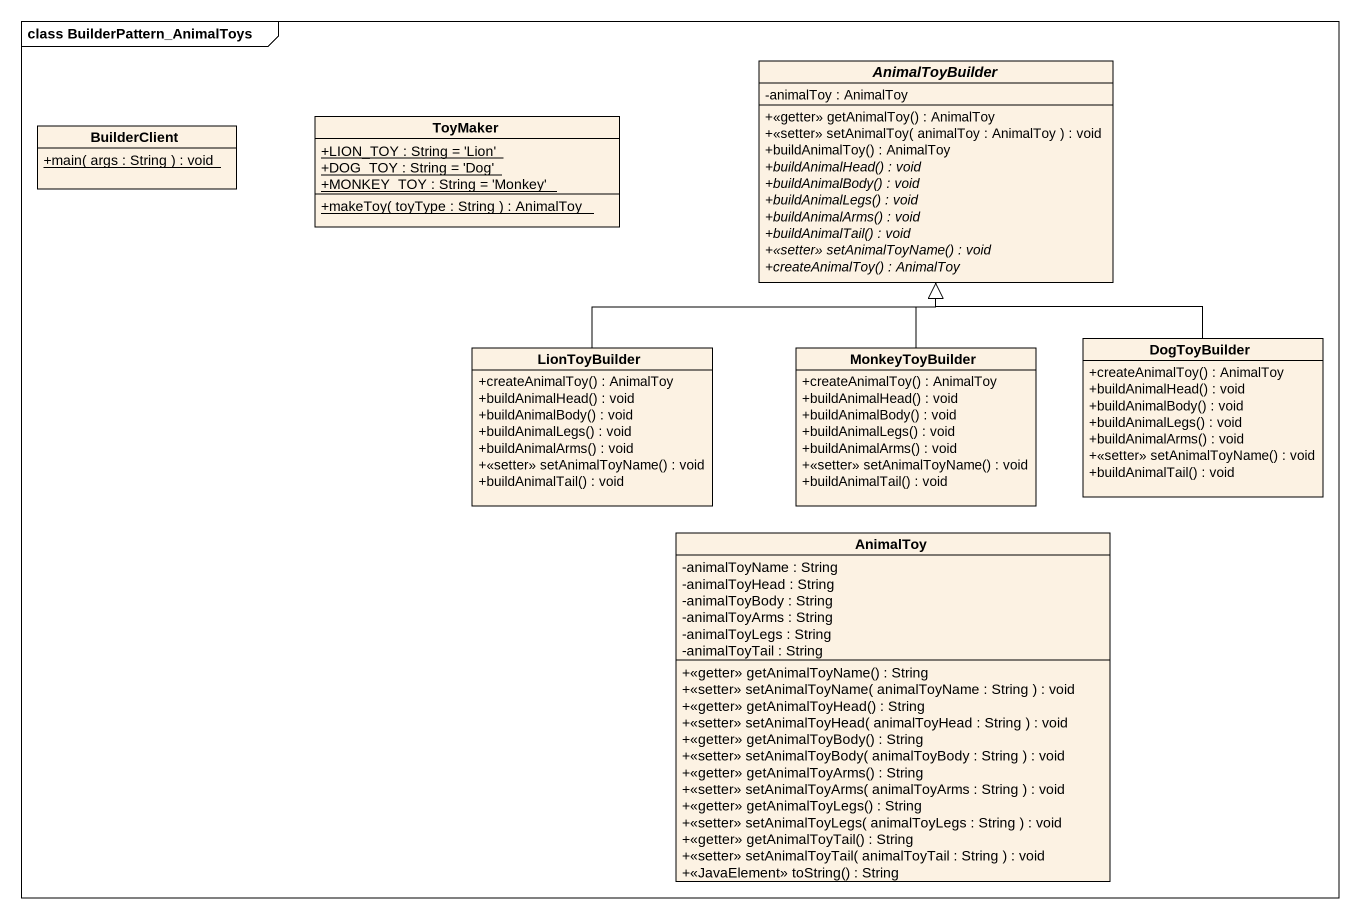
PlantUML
@startuml
mainframe class BuilderPattern_AnimalToys
hide circle
hide empty members
skinparam classAttributeIconSize 0
abstract class AnimalToyBuilder {
  -animalToy : AnimalToy
  +<<getter>> getAnimalToy() : AnimalToy
  +<<setter>> setAnimalToy( animalToy : AnimalToy ) : void
  +buildAnimalToy() : AnimalToy
  {abstract} +buildAnimalHead() : void
  {abstract} +buildAnimalBody() : void
  {abstract} +buildAnimalLegs() : void
  {abstract} +buildAnimalArms() : void
  {abstract} +buildAnimalTail() : void
  {abstract} +<<setter>> setAnimalToyName() : void
  {abstract} +createAnimalToy() : AnimalToy
}
class BuilderClient {
  {static} +main( args : String ) : void
}
class ToyMaker {
  {static} +LION_TOY : String = 'Lion'
  {static} +DOG_TOY : String = 'Dog'
  {static} +MONKEY_TOY : String = 'Monkey'
  {static} +makeToy( toyType : String ) : AnimalToy
}
class DogToyBuilder {
  +createAnimalToy() : AnimalToy
  +buildAnimalHead() : void
  +buildAnimalBody() : void
  +buildAnimalLegs() : void
  +buildAnimalArms() : void
  +<<setter>> setAnimalToyName() : void
  +buildAnimalTail() : void
}
class LionToyBuilder {
  +createAnimalToy() : AnimalToy
  +buildAnimalHead() : void
  +buildAnimalBody() : void
  +buildAnimalLegs() : void
  +buildAnimalArms() : void
  +<<setter>> setAnimalToyName() : void
  +buildAnimalTail() : void
}
class MonkeyToyBuilder {
  +createAnimalToy() : AnimalToy
  +buildAnimalHead() : void
  +buildAnimalBody() : void
  +buildAnimalLegs() : void
  +buildAnimalArms() : void
  +<<setter>> setAnimalToyName() : void
  +buildAnimalTail() : void
}
class AnimalToy {
  -animalToyName : String
  -animalToyHead : String
  -animalToyBody : String
  -animalToyArms : String
  -animalToyLegs : String
  -animalToyTail : String
  +<<getter>> getAnimalToyName() : String
  +<<setter>> setAnimalToyName( animalToyName : String ) : void
  +<<getter>> getAnimalToyHead() : String
  +<<setter>> setAnimalToyHead( animalToyHead : String ) : void
  +<<getter>> getAnimalToyBody() : String
  +<<setter>> setAnimalToyBody( animalToyBody : String ) : void
  +<<getter>> getAnimalToyArms() : String
  +<<setter>> setAnimalToyArms( animalToyArms : String ) : void
  +<<getter>> getAnimalToyLegs() : String
  +<<setter>> setAnimalToyLegs( animalToyLegs : String ) : void
  +<<getter>> getAnimalToyTail() : String
  +<<setter>> setAnimalToyTail( animalToyTail : String ) : void
  +<<JavaElement>> toString() : String
}
DogToyBuilder -up-|> AnimalToyBuilder
LionToyBuilder -up-|> AnimalToyBuilder
MonkeyToyBuilder -up-|> AnimalToyBuilder
@enduml
